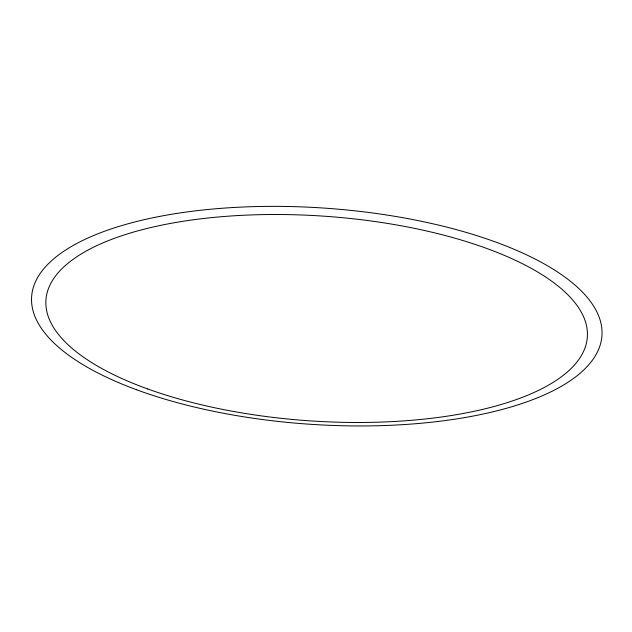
<?xml version="1.0" encoding="UTF-8"?>
<svg xmlns="http://www.w3.org/2000/svg" width="632" height="632" viewBox="0 0 632 632"><rect width="100%" height="100%" fill="white"/><g stroke="black" fill="none" stroke-linecap="round" stroke-linejoin="round"><path stroke-width="0.95" d="M136.488 389.731A285.822 108.309 3.9 0 0 598.378 349.946A285.822 108.309 3.9 0 0 215.512 208.789A285.822 108.309 3.9 0 0 136.488 389.731M147.801 388.996A271.341 102.582 3.9 0 0 584.41 349.449A271.341 102.582 3.9 0 0 217.692 217.037A271.341 102.582 3.9 0 0 147.801 388.996"/></g></svg>
